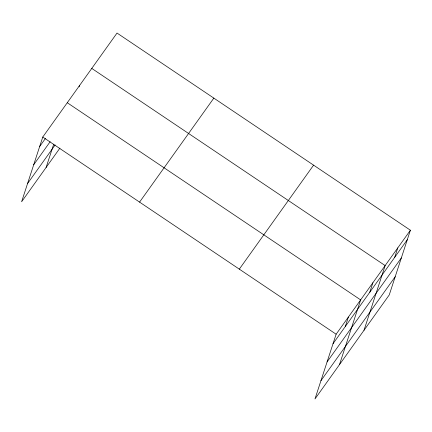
<?xml version="1.0" encoding="UTF-8"?>
<svg xmlns="http://www.w3.org/2000/svg" width="432" height="432" viewBox="0 0 432 432"><rect width="100%" height="100%" fill="white"/><g stroke="black" fill="none" stroke-linecap="round" stroke-linejoin="round"><path stroke-width="0.65" d="M410.4 230.218L336.134 334.211L314.977 398.947L389.243 294.953L410.4 230.218L117.023 33.053L42.757 137.047L21.6 201.782L59.891 148.16M46.111 167.465L53.708 144.218M79.11 86.832L79.52 85.568M345.292 326.527L348.386 317.056M339.482 364.63L360.639 299.894L67.268 102.73M369.797 292.21L372.897 282.733M363.992 330.313L385.15 265.577L91.773 68.413M394.681 257.369L397.775 247.898M39.663 146.518L45.409 138.478M33.701 164.759L50.166 141.701M27.562 183.546L55.134 144.936M139.574 202.111L213.84 98.118M239.317 269.147L313.589 165.154M333.04 343.683L407.306 239.69M327.078 361.924L401.344 257.926M320.933 380.711L395.204 276.718M42.757 137.047L336.134 334.211"/></g></svg>
